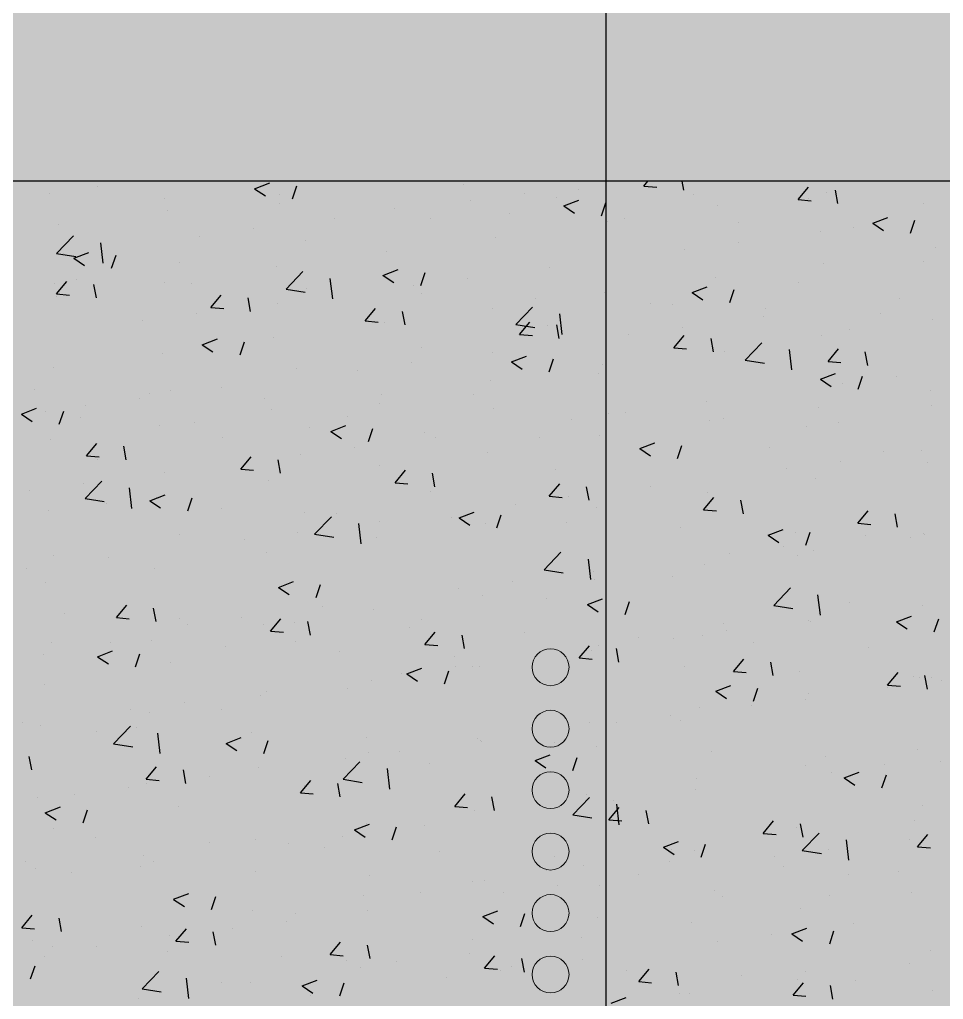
# Model space of a CAD drawing. Header units: millimetres. Extents: x 709 to 3952, y 378 to 2394.
# Drawn here: x 2531.3 to 2638.7, y 1188.3 to 1302.2 of the extents above; entities that cross this region are included whole.
import ezdxf

# ---------------------------------------------------------------- set-up
doc = ezdxf.new("R2010")
doc.units = ezdxf.units.MM
doc.layers.add('BAS', color=252, linetype='Continuous')
doc.layers.add('line', color=251, linetype='Continuous', lineweight=20)

# ---------------------------------------------------------------- blocks, each defined once
blk = doc.blocks.new('*X243')
at = {"color": 0}
for p, q in [((411159.12, 4018330.14), (411160.87, 4018330.81)), ((411183.44, 4018330.65), (411183.44, 4018330.65)), ((411199.92, 4018330.85), (411199.92, 4018330.85)), ((411204.37, 4018330.44), (411204.83, 4018331)), ((411208.99, 4018329.98), (411208.8, 4018331)), ((411135.33, 4018329.54), (411135.33, 4018329.54)), ((411140.89, 4018330.37), (411140.89, 4018330.37)), ((411159.12, 4018330.13), (411160.37, 4018329.3)), ((411161.97, 4018329.45), (411161.97, 4018329.45)), ((411163.51, 4018328.97), (411164.02, 4018330.48)), ((411190.45, 4018329.61), (411190.45, 4018329.61)), ((411196.79, 4018330.08), (411196.79, 4018330.08)), ((411204.37, 4018330.44), (411205.86, 4018330.31)), ((411210.13, 4018329.52), (411210.13, 4018329.52)), ((411222.3, 4018328.87), (411223.5, 4018330.31)), ((411225.58, 4018329.73), (411225.58, 4018329.73)), ((411226.92, 4018328.41), (411226.63, 4018329.97)), ((411148.68, 4018328.98), (411148.68, 4018328.98)), ((411162.02, 4018328.41), (411162.02, 4018328.41)), ((411184.19, 4018328.78), (411184.19, 4018328.78)), ((411194.17, 4018329.13), (411194.17, 4018329.13)), ((411195.05, 4018328.13), (411196.8, 4018328.81)), ((411199.44, 4018326.97), (411199.94, 4018328.48)), ((411222.3, 4018328.87), (411223.79, 4018328.74)), ((411223.48, 4018328.95), (411223.48, 4018328.95)), ((411236.82, 4018328.39), (411236.82, 4018328.39)), ((411148.98, 4018327.58), (411148.98, 4018327.58)), ((411175.37, 4018327.85), (411175.37, 4018327.85)), ((411188.71, 4018327.29), (411188.71, 4018327.29)), ((411195.05, 4018328.13), (411196.29, 4018327.29)), ((411212.95, 4018328.13), (411212.95, 4018328.13)), ((411136.36, 4018325.98), (411136.36, 4018325.98)), ((411168.4, 4018326.7), (411168.4, 4018326.7)), ((411179.59, 4018326.63), (411179.59, 4018326.63)), ((411200.11, 4018326.37), (411200.11, 4018326.37)), ((411202.06, 4018326.72), (411202.06, 4018326.72)), ((411215.4, 4018326.16), (411215.4, 4018326.16)), ((411230.98, 4018326.13), (411232.73, 4018326.8)), ((411230.98, 4018326.13), (411232.22, 4018325.29)), ((411235.37, 4018324.96), (411235.87, 4018326.47)), ((411158.94, 4018325.46), (411158.94, 4018325.46)), ((411224.86, 4018325.14), (411224.86, 4018325.14)), ((411228.75, 4018325.6), (411228.75, 4018325.6)), ((411136.1, 4018322.62), (411138.05, 4018324.65)), ((411141.52, 4018321.48), (411141.24, 4018323.86)), ((411152.68, 4018324.63), (411152.68, 4018324.63)), ((411165.01, 4018324.12), (411165.01, 4018324.12)), ((411187.13, 4018324.49), (411187.13, 4018324.49)), ((411215.39, 4018323.89), (411215.39, 4018323.89)), ((411136.1, 4018322.62), (411138.33, 4018322.27)), ((411136.89, 4018322.55), (411136.89, 4018322.55)), ((411138.12, 4018322.07), (411139.87, 4018322.74)), ((411174.5, 4018322.89), (411174.5, 4018322.89)), ((411209.13, 4018323.07), (411209.13, 4018323.07)), ((411238.26, 4018323.28), (411238.26, 4018323.28)), ((411138.12, 4018322.07), (411139.36, 4018321.23)), ((411142.5, 4018320.9), (411143.01, 4018322.41)), ((411150.43, 4018321.62), (411150.43, 4018321.62)), ((411225.27, 4018321.41), (411225.27, 4018321.41)), ((411236.88, 4018321.72), (411236.88, 4018321.72)), ((411161.66, 4018321.13), (411161.66, 4018321.13)), ((411162.79, 4018318.48), (411164.73, 4018320.51)), ((411174.04, 4018320.07), (411175.8, 4018320.74)), ((411178.43, 4018318.9), (411178.94, 4018320.41)), ((411193.34, 4018320.99), (411193.34, 4018320.99)), ((411135.85, 4018319.12), (411135.85, 4018319.12)), ((411136.11, 4018317.91), (411137.31, 4018319.35)), ((411138.43, 4018319.63), (411138.43, 4018319.63)), ((411148.68, 4018319.26), (411148.68, 4018319.26)), ((411168.2, 4018317.34), (411167.92, 4018319.72)), ((411174.05, 4018320.07), (411175.29, 4018319.23)), ((411183.87, 4018319.75), (411183.87, 4018319.75)), ((411212.65, 4018319.81), (411212.65, 4018319.81)), ((411222.3, 4018319.22), (411222.3, 4018319.22)), ((411140.73, 4018317.45), (411140.44, 4018319.01)), ((411151.78, 4018319.07), (411151.78, 4018319.07)), ((411162.78, 4018318.48), (411165.01, 4018318.13)), ((411165.12, 4018318.5), (411165.12, 4018318.5)), ((411177.62, 4018318.92), (411177.62, 4018318.92)), ((411199.81, 4018318.05), (411199.81, 4018318.05)), ((411209.97, 4018318.07), (411211.72, 4018318.74)), ((411209.97, 4018318.07), (411211.22, 4018317.23)), ((411214.36, 4018316.9), (411214.87, 4018318.41)), ((411136.05, 4018317.66), (411136.05, 4018317.66)), ((411136.11, 4018317.91), (411137.6, 4018317.78)), ((411154.04, 4018316.34), (411155.24, 4018317.78)), ((411158.66, 4018315.88), (411158.37, 4018317.44)), ((411161.83, 4018316.84), (411161.83, 4018316.84)), ((411178.47, 4018317.94), (411178.47, 4018317.94)), ((411191.81, 4018317.37), (411191.81, 4018317.37)), ((411234.07, 4018317.36), (411234.07, 4018317.36)), ((411154.04, 4018316.34), (411155.54, 4018316.21)), ((411171.97, 4018314.78), (411173.18, 4018316.21)), ((411176.6, 4018314.31), (411176.31, 4018315.88)), ((411186.82, 4018316.17), (411186.82, 4018316.17)), ((411189.47, 4018314.34), (411191.41, 4018316.37)), ((411205.16, 4018316.81), (411205.16, 4018316.81)), ((411207.72, 4018316.71), (411207.72, 4018316.71)), ((411218.5, 4018316.25), (411218.5, 4018316.25)), ((411146.1, 4018314.77), (411146.1, 4018314.77)), ((411152.36, 4018315.6), (411152.36, 4018315.6)), ((411171.97, 4018314.78), (411173.47, 4018314.64)), ((411174.2, 4018314.57), (411174.2, 4018314.57)), ((411189.9, 4018313.21), (411191.11, 4018314.64)), ((411194.88, 4018313.21), (411194.61, 4018315.58)), ((411218.28, 4018315.28), (411218.28, 4018315.28)), ((411231.85, 4018315.68), (411231.85, 4018315.68)), ((411237.95, 4018314.96), (411237.95, 4018314.96)), ((411189.47, 4018314.34), (411191.69, 4018313.99)), ((411193.14, 4018314.21), (411193.14, 4018314.21)), ((411194.53, 4018312.74), (411194.24, 4018314.31)), ((411208.81, 4018314.03), (411208.81, 4018314.03)), ((411228.29, 4018313.73), (411228.29, 4018313.73)), ((411153.04, 4018312.01), (411154.79, 4018312.68)), ((411157.43, 4018310.84), (411157.93, 4018312.35)), ((411161.36, 4018312.81), (411161.36, 4018312.81)), ((411189.9, 4018313.21), (411191.4, 4018313.08)), ((411202.55, 4018313.21), (411202.55, 4018313.21)), ((411207.83, 4018311.64), (411209.04, 4018313.07)), ((411212.46, 4018311.17), (411212.17, 4018312.74)), ((411224.97, 4018313.08), (411224.97, 4018313.08)), ((411153.04, 4018312.01), (411154.28, 4018311.17)), ((411178.56, 4018311.71), (411178.56, 4018311.71)), ((411207.84, 4018311.64), (411209.33, 4018311.51)), ((411212.34, 4018311.48), (411212.34, 4018311.48)), ((411213.71, 4018311.23), (411213.71, 4018311.23)), ((411216.15, 4018310.2), (411218.09, 4018312.23)), ((411221.56, 4018309.07), (411221.29, 4018311.44)), ((411225.77, 4018310.07), (411226.97, 4018311.51)), ((411230.39, 4018309.6), (411230.1, 4018311.17)), ((411148.38, 4018310.94), (411148.38, 4018310.94)), ((411186.77, 4018311.13), (411186.77, 4018311.13)), ((411188.97, 4018310), (411190.72, 4018310.68)), ((411193.35, 4018308.84), (411193.86, 4018310.35)), ((411216.15, 4018310.2), (411218.37, 4018309.86)), ((411225.77, 4018310.07), (411227.26, 4018309.94)), ((411135.75, 4018309.34), (411135.75, 4018309.34)), ((411163.98, 4018309.21), (411163.98, 4018309.21)), ((411171.04, 4018309.06), (411171.04, 4018309.06)), ((411177.3, 4018309.89), (411177.3, 4018309.89)), ((411188.97, 4018310), (411190.21, 4018309.16)), ((411199.51, 4018309.72), (411199.51, 4018309.72)), ((411186.52, 4018307.85), (411186.52, 4018307.85)), ((411199.13, 4018308.72), (411199.13, 4018308.72)), ((411224.9, 4018308), (411226.65, 4018308.67)), ((411224.9, 4018308), (411226.14, 4018307.16)), ((411229.28, 4018306.83), (411229.79, 4018308.34)), ((411233.75, 4018308.32), (411233.75, 4018308.32)), ((411133.56, 4018306.85), (411133.56, 4018306.85)), ((411149.4, 4018306.7), (411149.4, 4018306.7)), ((411155.25, 4018306.98), (411155.25, 4018306.98)), ((411227.49, 4018307.5), (411227.49, 4018307.5)), ((411237.65, 4018306.64), (411237.65, 4018306.64)), ((411145.78, 4018305.74), (411145.78, 4018305.74)), ((411146.91, 4018306.29), (411146.91, 4018306.29)), ((411160.25, 4018305.73), (411160.25, 4018305.73)), ((411173.89, 4018306.25), (411173.89, 4018306.25)), ((411184.55, 4018306.22), (411184.55, 4018306.22)), ((411132.03, 4018303.94), (411133.78, 4018304.62)), ((411139.52, 4018304.91), (411139.52, 4018304.91)), ((411161.06, 4018304.49), (411161.06, 4018304.49)), ((411173.6, 4018305.16), (411173.6, 4018305.16)), ((411186.94, 4018304.6), (411186.94, 4018304.6)), ((411211.7, 4018305.42), (411211.7, 4018305.42)), ((411224.66, 4018304.76), (411224.66, 4018304.76)), ((411237.84, 4018304.98), (411237.84, 4018304.98)), ((411132.03, 4018303.94), (411133.28, 4018303.1)), ((411134.82, 4018304.2), (411134.82, 4018304.2)), ((411136.42, 4018302.78), (411136.93, 4018304.29)), ((411138.83, 4018303.5), (411138.83, 4018303.5)), ((411169.97, 4018303.72), (411169.97, 4018303.72)), ((411195.98, 4018303.35), (411195.98, 4018303.35)), ((411200.29, 4018304.03), (411200.29, 4018304.03)), ((411202.24, 4018304.17), (411202.24, 4018304.17)), ((411213.64, 4018303.47), (411213.64, 4018303.47)), ((411148.07, 4018302.61), (411148.07, 4018302.61)), ((411152.18, 4018302.93), (411152.18, 4018302.93)), ((411165.52, 4018302.37), (411165.52, 4018302.37)), ((411167.96, 4018301.94), (411169.71, 4018302.61)), ((411172.35, 4018300.77), (411172.86, 4018302.28)), ((411212.04, 4018303.16), (411212.04, 4018303.16)), ((411223.26, 4018302.48), (411223.26, 4018302.48)), ((411226.98, 4018302.91), (411226.98, 4018302.91)), ((411135.44, 4018301.01), (411135.44, 4018301.01)), ((411155.39, 4018301.21), (411155.39, 4018301.21)), ((411167.96, 4018301.94), (411169.21, 4018301.1)), ((411178.87, 4018301.8), (411178.87, 4018301.8)), ((411180.19, 4018301.27), (411180.19, 4018301.27)), ((411192.22, 4018301.24), (411192.22, 4018301.24)), ((411199.2, 4018301.4), (411199.2, 4018301.4)), ((411139.58, 4018299.11), (411140.78, 4018300.54)), ((411144.2, 4018298.64), (411143.91, 4018300.21)), ((411170.72, 4018300.02), (411170.72, 4018300.02)), ((411203.89, 4018299.94), (411205.64, 4018300.61)), ((411203.89, 4018299.94), (411205.13, 4018299.1)), ((411205.56, 4018300.68), (411205.56, 4018300.68)), ((411208.28, 4018298.77), (411208.78, 4018300.28)), ((411208.68, 4018299.97), (411208.68, 4018299.97)), ((411218.91, 4018300.11), (411218.91, 4018300.11)), ((411139.58, 4018299.11), (411141.07, 4018298.98)), ((411140.81, 4018298.71), (411140.81, 4018298.71)), ((411157.51, 4018297.54), (411158.71, 4018298.98)), ((411162.13, 4018297.07), (411161.84, 4018298.64)), ((411164.46, 4018299.2), (411164.46, 4018299.2)), ((411186.22, 4018299.53), (411186.22, 4018299.53)), ((411232.25, 4018299.55), (411232.25, 4018299.55)), ((411236.64, 4018299.71), (411236.64, 4018299.71)), ((411157.51, 4018297.54), (411159, 4018297.41)), ((411173.59, 4018297.93), (411173.59, 4018297.93)), ((411220.92, 4018297.64), (411220.92, 4018297.64)), ((411227.18, 4018298.46), (411227.18, 4018298.46)), ((411237.35, 4018298.31), (411237.35, 4018298.31)), ((411148.67, 4018297.12), (411148.67, 4018297.12)), ((411175.44, 4018295.97), (411176.64, 4018297.41)), ((411180.06, 4018295.5), (411179.78, 4018297.07)), ((411194.1, 4018297.47), (411194.1, 4018297.47)), ((411224.36, 4018296.44), (411224.36, 4018296.44)), ((411139.21, 4018295.88), (411139.21, 4018295.88)), ((411139.42, 4018294.12), (411141.37, 4018296.15)), ((411144.83, 4018292.99), (411144.56, 4018295.36)), ((411160.75, 4018296.17), (411160.75, 4018296.17)), ((411175.44, 4018295.97), (411176.94, 4018295.84)), ((411193.37, 4018294.4), (411194.58, 4018295.84)), ((411198, 4018293.93), (411197.71, 4018295.5)), ((411205.13, 4018295.56), (411205.13, 4018295.56)), ((411132.95, 4018295.05), (411132.95, 4018295.05)), ((411139.42, 4018294.12), (411141.64, 4018293.78)), ((411146.96, 4018293.88), (411148.71, 4018294.55)), ((411147.77, 4018294.29), (411147.77, 4018294.29)), ((411151.34, 4018292.71), (411151.85, 4018294.22)), ((411179.52, 4018294.97), (411179.52, 4018294.97)), ((411193.37, 4018294.4), (411194.87, 4018294.27)), ((411195.66, 4018294.31), (411195.66, 4018294.31)), ((411211.3, 4018292.83), (411212.51, 4018294.27)), ((411211.73, 4018294.84), (411211.73, 4018294.84)), ((411141.93, 4018293.58), (411141.93, 4018293.58)), ((411146.96, 4018293.88), (411148.2, 4018293.04)), ((411155.28, 4018293.02), (411155.28, 4018293.02)), ((411189.4, 4018293.49), (411189.4, 4018293.49)), ((411198.9, 4018293.08), (411198.9, 4018293.08)), ((411215.93, 4018292.37), (411215.64, 4018293.93)), ((411135.14, 4018292.69), (411135.14, 4018292.69)), ((411164.94, 4018292.47), (411164.94, 4018292.47)), ((411166.1, 4018289.99), (411168.05, 4018292.02)), ((411168.63, 4018292.45), (411168.63, 4018292.45)), ((411181.97, 4018291.89), (411181.97, 4018291.89)), ((411182.88, 4018291.88), (411184.64, 4018292.55)), ((411182.89, 4018291.87), (411184.13, 4018291.04)), ((411187.27, 4018290.71), (411187.78, 4018292.22)), ((411211.3, 4018292.83), (411212.8, 4018292.7)), ((411229.23, 4018291.26), (411230.44, 4018292.7)), ((411233.86, 4018290.8), (411233.57, 4018292.36)), ((411171.51, 4018288.85), (411171.24, 4018291.23)), ((411173.61, 4018291.41), (411173.61, 4018291.41)), ((411185.91, 4018291.2), (411185.91, 4018291.2)), ((411195.32, 4018291.33), (411195.32, 4018291.33)), ((411208.66, 4018290.76), (411208.66, 4018290.76)), ((411229.24, 4018291.26), (411230.73, 4018291.13)), ((411150.36, 4018289.96), (411150.36, 4018289.96)), ((411164.14, 4018290.16), (411164.14, 4018290.16)), ((411166.1, 4018289.99), (411168.32, 4018289.64)), ((411173.28, 4018289.6), (411173.28, 4018289.6)), ((411218.81, 4018289.87), (411220.56, 4018290.55)), ((411218.81, 4018289.87), (411220.06, 4018289.03)), ((411222.01, 4018290.2), (411222.01, 4018290.2)), ((411223.2, 4018288.71), (411223.71, 4018290.22)), ((411230.07, 4018289.85), (411230.07, 4018289.85)), ((411235.35, 4018289.64), (411235.35, 4018289.64)), ((411236.81, 4018290.06), (411236.81, 4018290.06)), ((411237.04, 4018289.99), (411237.04, 4018289.99)), ((411157.89, 4018289.34), (411157.89, 4018289.34)), ((411220.6, 4018288.6), (411220.6, 4018288.6)), ((411135.78, 4018287.46), (411135.78, 4018287.46)), ((411142.1, 4018287.26), (411142.1, 4018287.26)), ((411160.45, 4018287.84), (411160.45, 4018287.84)), ((411192.78, 4018285.85), (411194.73, 4018287.88)), ((411214.34, 4018287.78), (411214.34, 4018287.78)), ((411222.23, 4018287.56), (411222.23, 4018287.56)), ((411224.06, 4018288.12), (411224.06, 4018288.12)), ((411198.2, 4018284.71), (411197.92, 4018287.09)), ((411211.43, 4018286.52), (411211.43, 4018286.52)), ((411132.63, 4018286.02), (411132.63, 4018286.02)), ((411147.46, 4018285.97), (411147.46, 4018285.97)), ((411192.78, 4018285.85), (411195, 4018285.5)), ((411198.55, 4018285.7), (411198.55, 4018285.7)), ((411207.65, 4018285.06), (411207.65, 4018285.06)), ((411134.84, 4018284.37), (411134.84, 4018284.37)), ((411161.88, 4018283.81), (411163.63, 4018284.48)), ((411166.27, 4018282.64), (411166.77, 4018284.16)), ((411189.08, 4018284.45), (411189.08, 4018284.45)), ((411198.59, 4018284.76), (411198.59, 4018284.76)), ((411161.88, 4018283.81), (411163.12, 4018282.97)), ((411182.82, 4018283.63), (411182.82, 4018283.63)), ((411185.61, 4018282.88), (411185.61, 4018282.88)), ((411219.46, 4018281.71), (411221.41, 4018283.74)), ((411224.88, 4018280.58), (411224.6, 4018282.95)), ((411143.05, 4018280.3), (411144.25, 4018281.74)), ((411167.04, 4018281.55), (411167.04, 4018281.55)), ((411193.07, 4018282.55), (411193.07, 4018282.55)), ((411197.81, 4018281.81), (411199.56, 4018282.48)), ((411197.81, 4018281.81), (411199.05, 4018280.97)), ((411202.19, 4018280.64), (411202.7, 4018282.15)), ((411219.46, 4018281.71), (411221.68, 4018281.37)), ((411228.22, 4018282.07), (411228.22, 4018282.07)), ((411236.74, 4018281.67), (411236.74, 4018281.67)), ((411137.07, 4018280.81), (411137.07, 4018280.81)), ((411147.67, 4018279.84), (411147.38, 4018281.4)), ((411172.98, 4018281.28), (411172.98, 4018281.28)), ((411233.74, 4018279.81), (411235.49, 4018280.48)), ((411143.05, 4018280.3), (411144.54, 4018280.17)), ((411150.41, 4018280.24), (411150.41, 4018280.24)), ((411151.31, 4018279.48), (411151.31, 4018279.48)), ((411157.57, 4018280.3), (411157.57, 4018280.3)), ((411160.14, 4018279.52), (411160.14, 4018279.52)), ((411160.98, 4018278.73), (411162.18, 4018280.17)), ((411163.76, 4018279.68), (411163.76, 4018279.68)), ((411165.6, 4018278.27), (411165.31, 4018279.83)), ((411178.49, 4018280.05), (411178.49, 4018280.05)), ((411213.64, 4018279.57), (411213.64, 4018279.57)), ((411223.49, 4018279.99), (411223.49, 4018279.99)), ((411223.75, 4018279.79), (411223.75, 4018279.79)), ((411233.74, 4018279.81), (411234.98, 4018278.97)), ((411238.12, 4018278.64), (411238.63, 4018280.15)), ((411160.98, 4018278.73), (411162.47, 4018278.6)), ((411177.1, 4018279.12), (411177.1, 4018279.12)), ((411178.91, 4018277.17), (411180.11, 4018278.6)), ((411183.53, 4018276.7), (411183.24, 4018278.27)), ((411190.45, 4018278.55), (411190.45, 4018278.55)), ((411211.13, 4018278.19), (411211.13, 4018278.19)), ((411214.02, 4018278.74), (411214.02, 4018278.74)), ((411135.52, 4018277.4), (411135.52, 4018277.4)), ((411142.34, 4018277.45), (411142.34, 4018277.45)), ((411147.16, 4018277.65), (411147.16, 4018277.65)), ((411163.91, 4018277.55), (411163.91, 4018277.55)), ((411178.91, 4018277.17), (411180.4, 4018277.04)), ((411196.84, 4018275.6), (411198.05, 4018277.03)), ((411199.06, 4018277.07), (411199.06, 4018277.07)), ((411203.79, 4018277.99), (411203.79, 4018277.99)), ((411207.76, 4018277.92), (411207.76, 4018277.92)), ((411217.14, 4018277.42), (411217.14, 4018277.42)), ((411134.53, 4018276.05), (411134.53, 4018276.05)), ((411140.87, 4018275.75), (411142.62, 4018276.42)), ((411145.26, 4018274.58), (411145.77, 4018276.09)), ((411155.68, 4018276.89), (411155.68, 4018276.89)), ((411169.03, 4018276.32), (411169.03, 4018276.32)), ((411198.29, 4018276.43), (411198.29, 4018276.43)), ((411201.46, 4018275.13), (411201.18, 4018276.7)), ((411230.48, 4018276.86), (411230.48, 4018276.86)), ((411140.87, 4018275.75), (411142.12, 4018274.91)), ((411149.33, 4018275.05), (411149.33, 4018275.05)), ((411182.37, 4018275.76), (411182.37, 4018275.76)), ((411191.97, 4018275.84), (411191.97, 4018275.84)), ((411195.72, 4018275.19), (411195.72, 4018275.19)), ((411196.84, 4018275.6), (411198.34, 4018275.47)), ((411214.77, 4018274.03), (411215.98, 4018275.46)), ((411219.4, 4018273.56), (411219.11, 4018275.13)), ((411176.25, 4018273.77), (411176.25, 4018273.77)), ((411176.8, 4018273.75), (411178.55, 4018274.42)), ((411176.8, 4018273.75), (411178.05, 4018272.91)), ((411181.19, 4018272.58), (411181.7, 4018274.09)), ((411182.51, 4018274.59), (411182.51, 4018274.59)), ((411184.48, 4018274.56), (411184.48, 4018274.56)), ((411185.3, 4018274.56), (411185.3, 4018274.56)), ((411209.06, 4018274.63), (411209.06, 4018274.63)), ((411214.77, 4018274.03), (411216.27, 4018273.9)), ((411222.41, 4018274.07), (411222.41, 4018274.07)), ((411232.7, 4018272.46), (411233.91, 4018273.9)), ((411134.75, 4018272.54), (411134.75, 4018272.54)), ((411172.68, 4018272.96), (411172.68, 4018272.96)), ((411232.7, 4018272.46), (411234.2, 4018272.33)), ((411235.76, 4018273.5), (411235.76, 4018273.5)), ((411236.43, 4018273.35), (411236.43, 4018273.35)), ((411237.33, 4018271.99), (411237.04, 4018273.56)), ((411237.76, 4018273.32), (411237.76, 4018273.32)), ((411238.96, 4018273.03), (411238.96, 4018273.03)), ((411160.46, 4018271.69), (411160.46, 4018271.69)), ((411169.9, 4018272.06), (411169.9, 4018272.06)), ((411212.73, 4018271.75), (411214.48, 4018272.42)), ((411212.73, 4018271.74), (411213.97, 4018270.91)), ((411217.12, 4018270.58), (411217.62, 4018272.09)), ((411223.45, 4018271.47), (411223.45, 4018271.47)), ((411232.7, 4018272.21), (411232.7, 4018272.21)), ((411150.99, 4018270.44), (411150.99, 4018270.44)), ((411159.84, 4018271.2), (411159.84, 4018271.2)), ((411223.18, 4018270.82), (411223.18, 4018270.82)), ((411144.73, 4018269.62), (411144.73, 4018269.62)), ((411146.86, 4018269.32), (411146.86, 4018269.32)), ((411155.32, 4018269.56), (411155.32, 4018269.56)), ((411210.82, 4018269.87), (411210.82, 4018269.87)), ((411216.91, 4018270.13), (411216.91, 4018270.13)), ((411132.09, 4018268.1), (411132.09, 4018268.1)), ((411197.99, 4018268.11), (411197.99, 4018268.11)), ((411201.19, 4018268.06), (411201.19, 4018268.06)), ((411207.45, 4018268.88), (411207.45, 4018268.88)), ((411208.6, 4018268.32), (411208.6, 4018268.32)), ((411134.23, 4018267.72), (411134.23, 4018267.72)), ((411140.74, 4018267.05), (411140.74, 4018267.05)), ((411142.73, 4018265.63), (411144.68, 4018267.66)), ((411145.44, 4018267.54), (411145.44, 4018267.54)), ((411148.15, 4018264.5), (411147.87, 4018266.87)), ((411158.78, 4018266.97), (411158.78, 4018266.97)), ((411142.73, 4018265.63), (411144.96, 4018265.29)), ((411155.8, 4018265.68), (411157.55, 4018266.36)), ((411155.8, 4018265.68), (411157.04, 4018264.84)), ((411160.18, 4018264.52), (411160.69, 4018266.03)), ((411172.13, 4018266.41), (411172.13, 4018266.41)), ((411185, 4018266.24), (411185, 4018266.24)), ((411185.4, 4018265.98), (411185.4, 4018265.98)), ((411185.47, 4018265.84), (411185.47, 4018265.84)), ((411194.03, 4018265.81), (411194.03, 4018265.81)), ((411172.37, 4018264.64), (411172.37, 4018264.64)), ((411175.93, 4018264.73), (411175.93, 4018264.73)), ((411198.82, 4018265.28), (411198.82, 4018265.28)), ((411212.17, 4018264.72), (411212.17, 4018264.72)), ((411236.13, 4018265.02), (411236.13, 4018265.02)), ((411133.21, 4018262.6), (411132.92, 4018264.17)), ((411169.41, 4018261.5), (411171.36, 4018263.53)), ((411169.67, 4018263.91), (411169.67, 4018263.91)), ((411191.72, 4018263.68), (411193.47, 4018264.35)), ((411191.73, 4018263.68), (411192.97, 4018262.84)), ((411196.11, 4018262.51), (411196.62, 4018264.02)), ((411225.51, 4018264.15), (411225.51, 4018264.15)), ((411238.86, 4018263.59), (411238.86, 4018263.59)), ((411146.51, 4018261.5), (411147.72, 4018262.94)), ((411151.14, 4018261.03), (411150.85, 4018262.6)), ((411159.54, 4018262.88), (411159.54, 4018262.88)), ((411174.83, 4018260.36), (411174.55, 4018262.74)), ((411179.45, 4018263.31), (411179.45, 4018263.31)), ((411223.14, 4018263.15), (411223.14, 4018263.15)), ((411226.13, 4018262.35), (411226.13, 4018262.35)), ((411227.65, 4018261.68), (411229.4, 4018262.35)), ((411232.38, 4018263.17), (411232.38, 4018263.17)), ((411146.52, 4018261.5), (411148.01, 4018261.37)), ((411153.88, 4018261.83), (411153.88, 4018261.83)), ((411164.45, 4018259.93), (411165.65, 4018261.37)), ((411169.41, 4018261.5), (411171.64, 4018261.15)), ((411210.52, 4018261.55), (411210.52, 4018261.55)), ((411227.65, 4018261.68), (411228.9, 4018260.84)), ((411232.04, 4018260.51), (411232.55, 4018262.02)), ((411144.41, 4018260.58), (411144.41, 4018260.58)), ((411146.55, 4018261), (411146.55, 4018261)), ((411164.45, 4018259.93), (411165.94, 4018259.8)), ((411164.87, 4018260.81), (411164.87, 4018260.81)), ((411169.07, 4018259.46), (411168.78, 4018261.03)), ((411210.34, 4018260.27), (411210.34, 4018260.27)), ((411133.92, 4018259.4), (411133.92, 4018259.4)), ((411138.16, 4018259.76), (411138.16, 4018259.76)), ((411182.38, 4018258.36), (411183.58, 4018259.8)), ((411187, 4018257.89), (411186.71, 4018259.46)), ((411196.1, 4018257.36), (411198.04, 4018259.39)), ((411197.68, 4018259.79), (411197.68, 4018259.79)), ((411200.87, 4018259.02), (411200.87, 4018259.02)), ((411134.79, 4018257.62), (411136.54, 4018258.29)), ((411139.18, 4018256.45), (411139.68, 4018257.96)), ((411150.29, 4018258.31), (411150.29, 4018258.31)), ((411182.38, 4018258.36), (411183.87, 4018258.23)), ((411184.7, 4018257.91), (411184.7, 4018257.91)), ((411194.61, 4018258.2), (411194.61, 4018258.2)), ((411200.31, 4018256.79), (411201.51, 4018258.23)), ((411201.51, 4018256.22), (411201.23, 4018258.6)), ((411204.93, 4018256.33), (411204.64, 4018257.89)), ((411236.73, 4018258.4), (411236.73, 4018258.4)), ((411134.79, 4018257.62), (411136.04, 4018256.78)), ((411196.09, 4018257.36), (411198.32, 4018257.01)), ((411200.31, 4018256.79), (411201.8, 4018256.66)), ((411218.24, 4018255.22), (411219.45, 4018256.66)), ((411235.83, 4018256.7), (411235.83, 4018256.7)), ((411135.71, 4018255.8), (411135.71, 4018255.8)), ((411170.72, 4018255.62), (411172.47, 4018256.29)), ((411170.72, 4018255.62), (411171.96, 4018254.78)), ((411172.07, 4018256.31), (411172.07, 4018256.31)), ((411175.11, 4018254.45), (411175.61, 4018255.96)), ((411178.82, 4018256.12), (411178.82, 4018256.12)), ((411222.15, 4018255.9), (411222.15, 4018255.9)), ((411222.86, 4018254.76), (411222.58, 4018256.32)), ((411140.57, 4018254.76), (411140.57, 4018254.76)), ((411159.23, 4018254.55), (411159.23, 4018254.55)), ((411169.35, 4018254.87), (411169.35, 4018254.87)), ((411206.65, 4018253.62), (411208.4, 4018254.29)), ((411218.24, 4018255.22), (411219.74, 4018255.09)), ((411222.78, 4018253.22), (411224.72, 4018255.25)), ((411222.84, 4018254.83), (411222.84, 4018254.83)), ((411228.19, 4018252.09), (411227.92, 4018254.46)), ((411235.28, 4018254.56), (411235.28, 4018254.56)), ((411236.17, 4018253.65), (411237.38, 4018255.09)), ((411153.91, 4018254.2), (411153.91, 4018254.2)), ((411163.09, 4018254.05), (411163.09, 4018254.05)), ((411167.26, 4018253.63), (411167.26, 4018253.63)), ((411206.65, 4018253.62), (411207.89, 4018252.78)), ((411207.57, 4018253.4), (411207.57, 4018253.4)), ((411210.21, 4018253.23), (411210.21, 4018253.23)), ((411211.03, 4018252.45), (411211.54, 4018253.96)), ((411222.78, 4018253.22), (411225, 4018252.87)), ((411225.81, 4018253.31), (411225.81, 4018253.31)), ((411236.17, 4018253.65), (411237.67, 4018253.52)), ((411132.49, 4018251.97), (411132.49, 4018251.97)), ((411146.25, 4018252.68), (411146.25, 4018252.68)), ((411147.31, 4018251.97), (411147.31, 4018251.97)), ((411180.61, 4018253.07), (411180.61, 4018253.07)), ((411193.95, 4018252.51), (411193.95, 4018252.51)), ((411207.3, 4018251.94), (411207.3, 4018251.94)), ((411219.55, 4018252.49), (411219.55, 4018252.49)), ((411133.62, 4018251.08), (411133.62, 4018251.08)), ((411145.84, 4018251.4), (411145.84, 4018251.4)), ((411159.19, 4018250.84), (411159.19, 4018250.84)), ((411192.99, 4018250.9), (411192.99, 4018250.9)), ((411197.38, 4018251.47), (411197.38, 4018251.47)), ((411220.64, 4018251.38), (411220.64, 4018251.38)), ((411233.99, 4018250.81), (411233.99, 4018250.81)), ((411137.84, 4018250.72), (411137.84, 4018250.72)), ((411172.53, 4018250.28), (411172.53, 4018250.28)), ((411185.88, 4018249.71), (411185.88, 4018249.71)), ((411203.76, 4018250.41), (411203.76, 4018250.41)), ((411228.14, 4018250.41), (411228.14, 4018250.41)), ((411184.39, 4018249.59), (411184.39, 4018249.59)), ((411194.29, 4018249.16), (411194.29, 4018249.16)), ((411199.22, 4018249.15), (411199.22, 4018249.15)), ((411212.57, 4018248.58), (411212.57, 4018248.58)), ((411149.71, 4018247.56), (411151.46, 4018248.23)), ((411149.71, 4018247.55), (411150.96, 4018246.72)), ((411154.1, 4018246.39), (411154.61, 4018247.9)), ((411171.76, 4018247.99), (411171.76, 4018247.99)), ((411178.41, 4018248.39), (411178.41, 4018248.39)), ((411188.03, 4018248.34), (411188.03, 4018248.34)), ((411213.56, 4018247.91), (411213.56, 4018247.91)), ((411225.91, 4018248.02), (411225.91, 4018248.02)), ((411235.52, 4018248.38), (411235.52, 4018248.38)), ((411172.24, 4018246.26), (411172.24, 4018246.26)), ((411222.54, 4018246.5), (411222.54, 4018246.5)), ((411132.05, 4018244.26), (411133.26, 4018245.7)), ((411136.68, 4018243.8), (411136.39, 4018245.36)), ((411158.93, 4018246.23), (411158.93, 4018246.23)), ((411163.83, 4018245.89), (411163.83, 4018245.89)), ((411185.64, 4018245.55), (411187.39, 4018246.23)), ((411185.64, 4018245.55), (411186.89, 4018244.71)), ((411190.03, 4018244.38), (411190.54, 4018245.9)), ((411198.98, 4018245.41), (411198.98, 4018245.41)), ((411132.05, 4018244.26), (411133.55, 4018244.13)), ((411145.94, 4018244.36), (411145.94, 4018244.36)), ((411149.98, 4018242.69), (411151.19, 4018244.13)), ((411156.52, 4018244.19), (411156.52, 4018244.19)), ((411162.78, 4018245.01), (411162.78, 4018245.01)), ((411209.91, 4018244.9), (411209.91, 4018244.9)), ((411221.57, 4018243.55), (411223.32, 4018244.22)), ((411228.7, 4018244.7), (411228.7, 4018244.7)), ((411149.25, 4018243.39), (411149.25, 4018243.39)), ((411154.61, 4018242.23), (411154.32, 4018243.79)), ((411184.4, 4018242.91), (411184.4, 4018242.91)), ((411197.07, 4018243.14), (411197.07, 4018243.14)), ((411219.23, 4018243.45), (411219.23, 4018243.45)), ((411221.57, 4018243.55), (411222.81, 4018242.71)), ((411225.96, 4018242.38), (411226.46, 4018243.89)), ((411133.32, 4018242.76), (411133.32, 4018242.76)), ((411135.6, 4018242.05), (411135.6, 4018242.05)), ((411140.73, 4018242.11), (411140.73, 4018242.11)), ((411149.98, 4018242.69), (411151.48, 4018242.56)), ((411167.91, 4018241.13), (411169.12, 4018242.56)), ((411172.54, 4018240.66), (411172.25, 4018242.23)), ((411212.97, 4018242.63), (411212.97, 4018242.63)), ((411134.67, 4018240.89), (411134.67, 4018240.89)), ((411148.94, 4018241.49), (411148.94, 4018241.49)), ((411162.29, 4018240.93), (411162.29, 4018240.93)), ((411167.92, 4018241.13), (411169.41, 4018240.99)), ((411184.09, 4018241.27), (411184.09, 4018241.27)), ((411185.85, 4018239.56), (411187.05, 4018240.99)), ((411190.47, 4018239.09), (411190.18, 4018240.66)), ((411237.69, 4018241.66), (411237.69, 4018241.66)), ((411133.09, 4018238.32), (411133.6, 4018239.83)), ((411169.82, 4018240.4), (411169.82, 4018240.4)), ((411171.46, 4018239.67), (411171.46, 4018239.67)), ((411175.63, 4018240.36), (411175.63, 4018240.36)), ((411185.85, 4018239.56), (411187.34, 4018239.43)), ((411188.98, 4018239.8), (411188.98, 4018239.8)), ((411197.18, 4018240.55), (411197.18, 4018240.55)), ((411203.78, 4018237.99), (411204.98, 4018239.42)), ((411235.22, 4018240.06), (411235.22, 4018240.06)), ((411146.05, 4018237.14), (411147.99, 4018239.17)), ((411151.46, 4018236.01), (411151.19, 4018238.38)), ((411181.46, 4018238.48), (411181.46, 4018238.48)), ((411187.72, 4018239.3), (411187.72, 4018239.3)), ((411202.32, 4018239.23), (411202.32, 4018239.23)), ((411208.4, 4018237.52), (411208.11, 4018239.09)), ((411215.67, 4018238.67), (411215.67, 4018238.67)), ((411223.11, 4018239.16), (411223.11, 4018239.16)), ((411146.05, 4018237.14), (411148.27, 4018236.8)), ((411155.24, 4018237.9), (411155.24, 4018237.9)), ((411158.62, 4018237.91), (411158.62, 4018237.91)), ((411164.64, 4018237.49), (411166.39, 4018238.16)), ((411164.64, 4018237.49), (411165.88, 4018236.65)), ((411169.02, 4018236.32), (411169.53, 4018237.83)), ((411203.78, 4018237.99), (411205.27, 4018237.86)), ((411221.71, 4018236.42), (411222.91, 4018237.86)), ((411222.23, 4018238.18), (411222.23, 4018238.18)), ((411226.33, 4018235.95), (411226.04, 4018237.52)), ((411229.01, 4018238.11), (411229.01, 4018238.11)), ((411145.64, 4018236.03), (411145.64, 4018236.03)), ((411165.67, 4018236.4), (411165.67, 4018236.4)), ((411200.56, 4018235.49), (411202.31, 4018236.16)), ((411208.53, 4018236.66), (411208.53, 4018236.66)), ((411209.61, 4018236.58), (411209.61, 4018236.58)), ((411221.71, 4018236.42), (411223.2, 4018236.29)), ((411237.91, 4018236.91), (411237.91, 4018236.91))]:
    blk.add_line(p, q, dxfattribs=at)
blk = doc.blocks.new('Ar20')
at = {"layer": 'line'}
for points in [[(-6.1401, 0.1068, -0.200673), (-6.0954, 0, -0.690145), (-6.3577, -0.0995, 1.298093)], [(-5.6401, 0.1068, -0.200673), (-5.5954, 0, -0.690145), (-5.8577, -0.0995, 1.298093)], [(-5.1401, 0.1068, -0.200673), (-5.0954, 0, -0.690145), (-5.3577, -0.0995, 1.298093)], [(-4.6401, 0.1068, -0.200673), (-4.5954, 0, -0.690145), (-4.8577, -0.0995, 1.298093)], [(-4.1401, 0.1068, -0.200673), (-4.0954, 0, -0.690145), (-4.3577, -0.0995, 1.298093)], [(-3.6401, 0.1068, -0.200673), (-3.5954, 0, -0.690145), (-3.8577, -0.0995, 1.298093)], [(-3.1401, 0.1068, -0.200673), (-3.0954, 0, -0.690145), (-3.3577, -0.0995, 1.298093)], [(-2.6401, 0.1068, -0.200673), (-2.5954, 0, -0.690145), (-2.8577, -0.0995, 1.298093)], [(-2.1401, 0.1068, -0.200673), (-2.0954, 0, -0.690145), (-2.3577, -0.0995, 1.298093)], [(-1.6401, 0.1068, -0.200673), (-1.5954, 0, -0.690145), (-1.8577, -0.0995, 1.298093)], [(-1.1401, 0.1068, -0.200673), (-1.0954, 0, -0.690145), (-1.3577, -0.0995, 1.298093)], [(-0.6401, 0.1068, -0.200673), (-0.5954, 0, -0.690145), (-0.8577, -0.0995, 1.298093)]]:
    blk.add_hatch(color=256, dxfattribs=at).paths.add_polyline_path(points)
h = blk.add_hatch(color=256, dxfattribs=at)
h.paths.add_polyline_path([(-0.1734, -0.1316, -0.29007), (-0.3337, -0.1213, 0.261323), (-0.1734, -0.1851)])
h.paths.add_polyline_path([(0.0247, -0.034), (0, 0), (-0.1734, -0.2386), (-0.1448, -0.2672)])
for p, q in [((0, 0), (-0.1734, 0.2386)), ((-0.1734, 0.1316), (-0.1734, 0.2386)), ((0, 0), (-0.1734, -0.2386)), ((-0.1734, -0.2386), (-0.1734, -0.1316))]:
    blk.add_line(p, q, dxfattribs=at)
for centre in [(-6.2454, 0), (-5.7454, 0), (-5.2454, 0), (-4.7454, 0), (-4.2454, 0), (-3.7454, 0), (-3.2454, 0), (-2.7454, 0), (-2.2454, 0), (-1.7454, 0), (-1.2454, 0), (-0.7454, 0)]:
    blk.add_circle(centre, 0.15, dxfattribs=at)
blk.add_arc((-0.2454, 0), 0.15, 61.33152, 298.66848, dxfattribs=at)

msp = doc.modelspace()

# ---------------------------------------------------------------- hatches: boundary and pattern name
at = {"layer": 'BAS', "true_color": 0xc7c8ca, "transparency": 33554513}
h = msp.add_hatch(color=9, dxfattribs=at)
h.dxf.hatch_style = 1
h.paths.add_polyline_path([(735.07, 2394.13), (735.07, 400.97), (3218.5, 400.97), (3218.5, 2394.13)])
h.paths.add_polyline_path([(1826.32, 1353.24), (2408.56, 1353.24), (2408.56, 918.34), (1826.32, 918.34)], flags=16)

# ---------------------------------------------------------------- linework, layer by layer
at = {"layer": 'BAS'}
msp.add_line((2706.57, 1283.38), (2442.7, 1283.38), dxfattribs=at)
at = {"layer": 'BAS', "flags": 128}
msp.add_lwpolyline([(2599.51, 952.38), (2599.51, 2152.38)], dxfattribs=at)

# ---------------------------------------------------------------- block references
at = {"layer": 'BAS'}
msp.add_blockref('*X243', (-408600.49, -4017047.62), dxfattribs=at)
at = {"layer": 'line', "xscale": 14.28351968396614, "yscale": 14.28351968396614, "zscale": 14.28351968396614, "rotation": 270}
msp.add_blockref('Ar20', (2593.03, 1137.7), dxfattribs=at)

doc.saveas('drawing.dxf')
